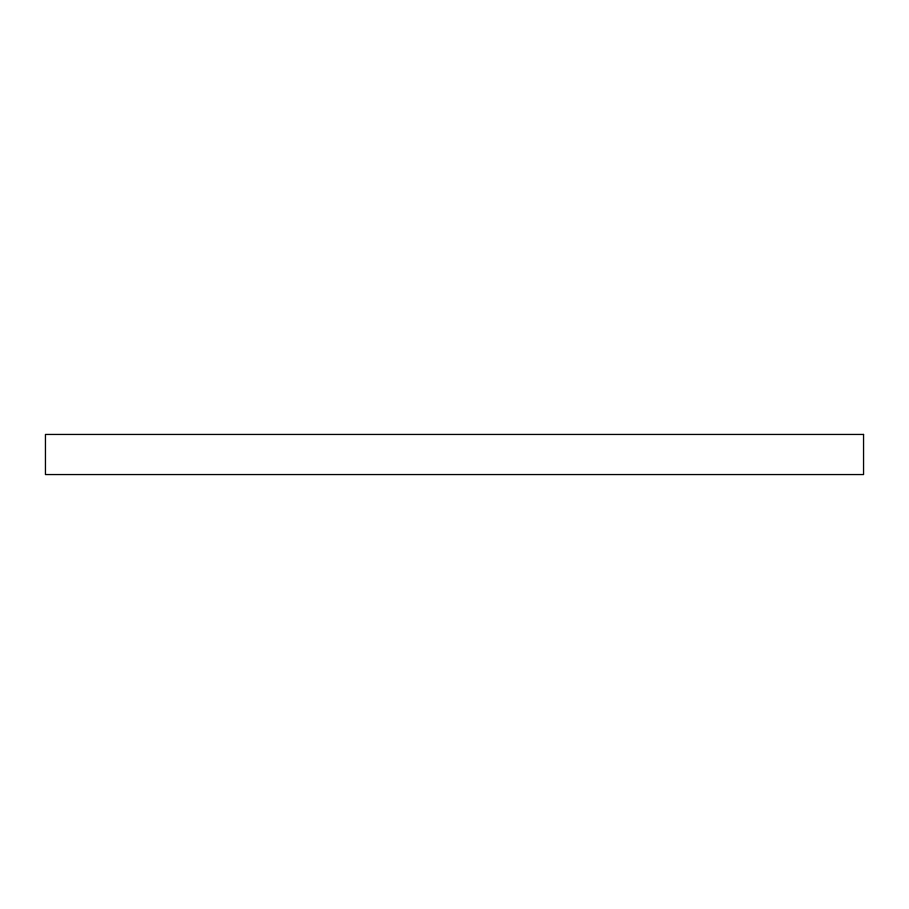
<?xml version="1.0" encoding="UTF-8"?>
<svg xmlns="http://www.w3.org/2000/svg" width="909" height="909" viewBox="0 0 909 909"><rect width="100%" height="100%" fill="white"/><g stroke="black" fill="none" stroke-linecap="round" stroke-linejoin="round"><path stroke-width="1.36" d="M863.55 434.445L45.45 434.445L45.45 474.555L863.55 474.555L863.55 434.445"/></g></svg>
